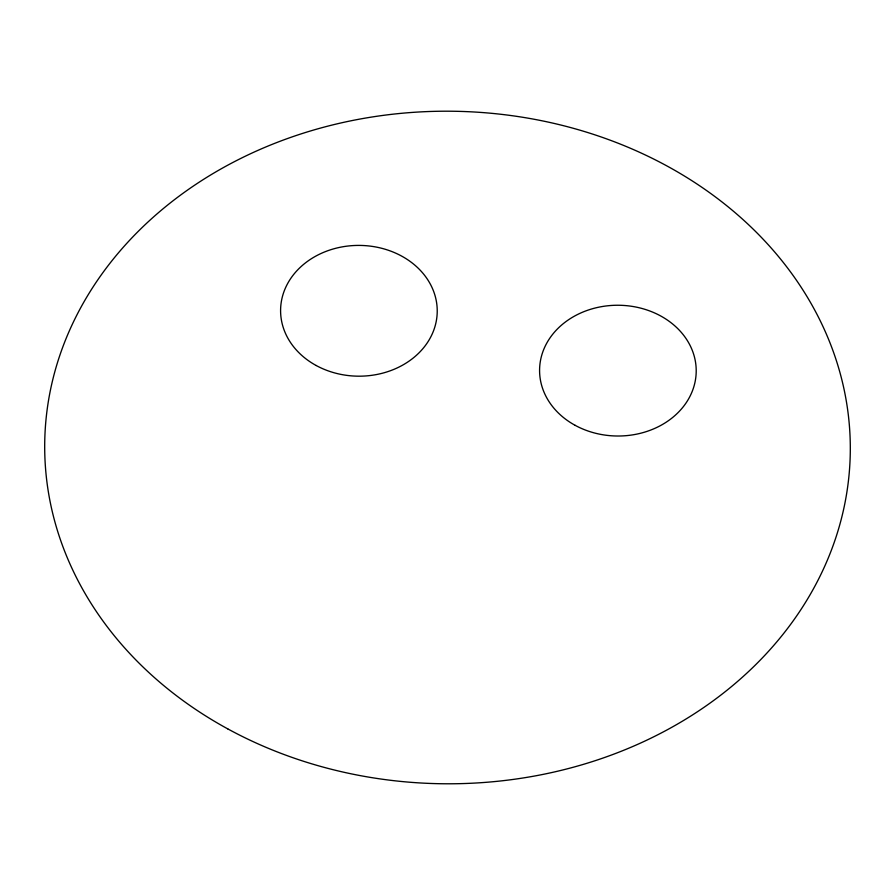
<?xml version="1.0" encoding="UTF-8"?>
<svg xmlns="http://www.w3.org/2000/svg" width="895" height="895" viewBox="0 0 895 895"><rect width="100%" height="100%" fill="white"/><g stroke="black" fill="none" stroke-linecap="round" stroke-linejoin="round"><path stroke-width="1.34" d="M227.755 728.877A402.817 336.296 0.4 0 0 849.735 466.306A402.817 336.296 0.4 0 0 265.009 147.306A402.817 336.296 0.4 0 0 227.755 728.877M316.181 365.507A78.324 65.391 0.4 0 0 437.118 314.458A78.324 65.391 0.4 0 0 323.431 252.424A78.324 65.391 0.4 0 0 316.181 365.507M575.161 425.338A78.324 65.391 0.4 0 0 696.097 374.289A78.324 65.391 0.4 0 0 582.41 312.265A78.324 65.391 0.4 0 0 575.161 425.338"/></g></svg>
